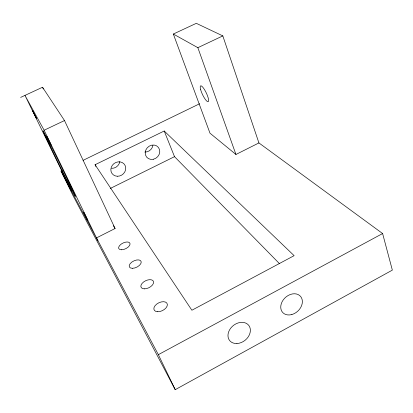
<?xml version="1.0" encoding="UTF-8"?>
<svg xmlns="http://www.w3.org/2000/svg" width="413" height="413" viewBox="0 0 413 413"><rect width="100%" height="100%" fill="white"/><g stroke="black" fill="none" stroke-linecap="round" stroke-linejoin="round"><path stroke-width="0.62" d="M62.193 170.476L61.036 171.039L73.142 195.834L175.226 389.671L392.35 270.123L382.608 233.536L258.92 142.929L222.819 35.9L196.304 23.329L173.331 34.036L209.985 133.182L235.942 154.467L258.92 142.929M175.226 389.671L158.355 354.659L382.608 233.536M20.65 97.401L42.524 87.246L64.505 120.55L115.088 228.508L96.477 237.909L158.355 354.659M110.266 188.467L174.508 156.656L279.456 263.639M95.083 164.725L164.209 131.004L294.123 255.662L191.88 310.24L95.083 164.725L95.883 166.465M83.075 160.342L199.644 103.74M61.036 171.039L71.563 190.904L24.981 95.388L44.124 130.219L64.505 120.55M173.331 34.036L197.858 47.681L222.819 35.9M113.446 225.761L115.088 228.508M62.265 173.563L97.917 240.872L44.124 130.219M42.524 87.246L43.344 88.986M164.209 131.004L174.508 156.656M197.858 47.681L235.942 154.467M119.785 161.586A7.496 6.804 -35.5 0 1 111.665 168.334M152.918 145.355A7.424 6.716 -42.3 0 1 144.875 152.041M51.011 145.02L46.623 136.145L51.011 145.02M66.508 180.063L70.236 187.595L66.508 180.063M83.627 212.215L87.747 220.552L83.627 212.215M32.601 110.467L36.452 118.33L32.601 110.467M236.923 343.528A12.209 9.437 -38.7 0 0 249.813 327.215A12.209 9.437 -38.7 0 0 230.795 328.056A12.209 9.437 -38.7 0 0 236.923 343.528M157.699 311.738A7.243 4.306 -26.3 0 0 167.353 304.371A7.243 4.306 -26.3 0 0 156.764 304.051A7.243 4.306 -26.3 0 0 157.699 311.738M132.413 268.316A6.51 3.474 -25.9 0 0 141.241 261.956A6.51 3.474 -25.9 0 0 131.938 262.007A6.51 3.474 -25.9 0 0 132.413 268.316M117.271 176.248A7.708 6.954 -35.8 0 0 125.196 165.675A7.708 6.954 -35.8 0 0 112.403 165.185A7.708 6.954 -35.8 0 0 117.271 176.248M291.872 314.53A12.023 9.225 -42.8 0 0 300.762 296.648A12.023 9.225 -42.8 0 0 282.022 301.924A12.023 9.225 -42.8 0 0 291.872 314.53M48.543 142.877A36.401 0.516 63.7 0 0 75.13 195.969A36.401 0.516 63.7 0 0 54.351 152.629A36.401 0.516 63.7 0 0 48.543 142.877M153.269 159.279A7.63 6.856 -42.4 0 0 158.375 147.374A7.63 6.856 -42.4 0 0 145.82 150.027A7.63 6.856 -42.4 0 0 153.269 159.279M121.618 249.782A6.195 3.144 -25.7 0 0 130.085 243.835A6.195 3.144 -25.7 0 0 121.314 244.016A6.195 3.144 -25.7 0 0 121.618 249.782M144.369 288.852A6.856 3.856 -26.1 0 0 153.595 282.022A6.856 3.856 -26.1 0 0 143.688 281.909A6.856 3.856 -26.1 0 0 144.369 288.852M200.62 89.564A8.787 2.055 64.5 0 0 207.899 101.743A8.787 2.055 64.5 0 0 204.729 89.998A8.787 2.055 64.5 0 0 200.62 89.564"/></g></svg>
